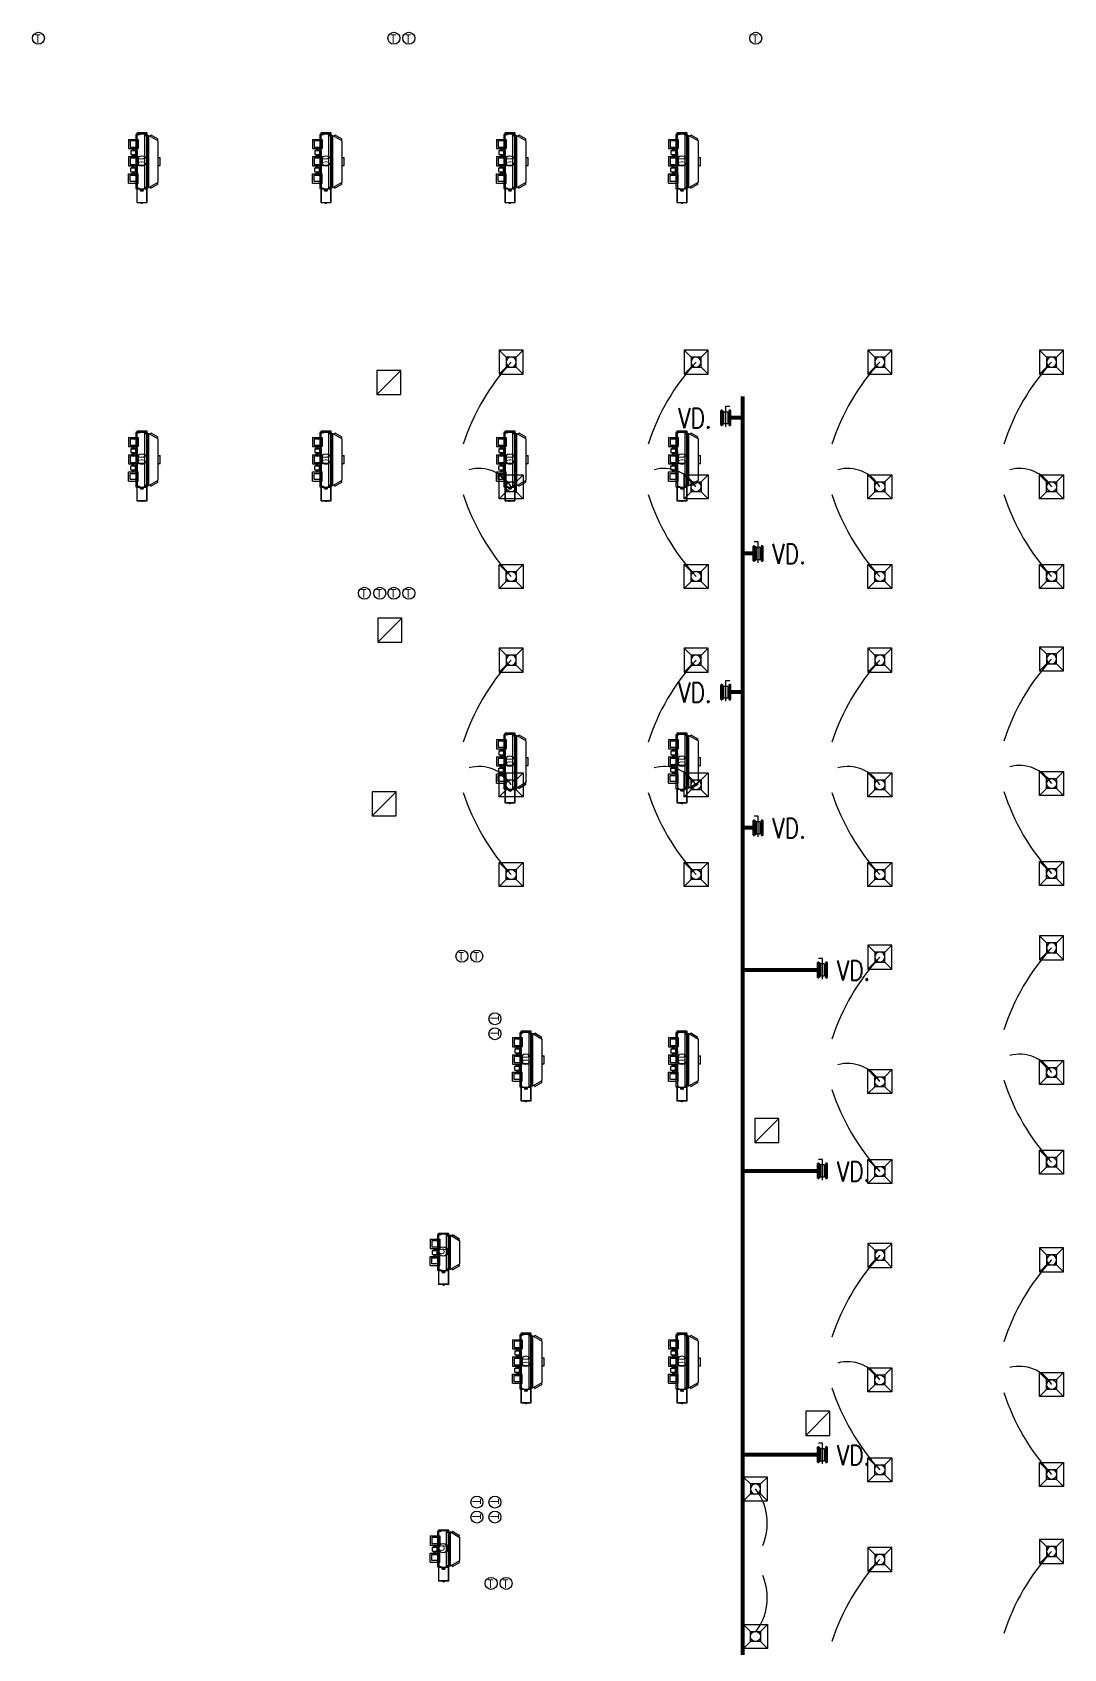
# Model space of a CAD drawing. Extents: x -32000 to 384674, y -29000 to 131250.
# Drawn here: x 358896 to 384674, y 49217 to 89616 of the extents above; entities that cross this region are included whole.
import ezdxf
from ezdxf.enums import TextEntityAlignment as Align

# ---------------------------------------------------------------- set-up
doc = ezdxf.new("R2010")
doc.units = 0
doc.header["$LTSCALE"] = 250
doc.linetypes.add('XFM2D30-200K$0$HIDDEN2', pattern=[4.7625, 3.175, -1.5875])
for name, color, linetype in [('AREA', 1, 'Continuous'), ('XFM2D30-200K$0$M-DUCT-DAPR', 3, 'Continuous'), ('XFM2D30-200K$0$M-DUCT-DIFF', 3, 'Continuous'), ('XFM2D30-200K$0$M-DUCT-FLEX', 3, 'Continuous'), ('XFM2D30-200K$0$M-DUCT-TEXT', 4, 'Continuous'), ('XFM2D30-200K$0$M-MAU-DUCT', 150, 'Continuous'), ('XFM2Q30-200K$0$AP5B-XFM2Q10$0$20190625', 7, 'Continuous'), ('XFM2Q30-200K$0$M-EQPM-FCU', 22, 'Continuous'), ('XFM2Q30-200K$0$M-EQPM-TEXT', 5, 'Continuous'), ('XFM2Q30-200K$0$M-HVAC-3SPEED', 2, 'Continuous'), ('XFM2Q30-200K$0$M-HVAC-EQPM', 22, 'Continuous'), ('XFM2Q30-200K$0$MSE_FAB LB2_1103$0$15P1-XFM2QB2$0$XFCM2Q20$0$M-EQPM-TEXT', 5, 'Continuous')]:
    doc.layers.add(name, color=color, linetype=linetype)
doc.styles.add('XFM2D30-200K$0$aa-txt', font='simplex.shx', dxfattribs={"bigfont": 'china.shx'})
doc.styles.add('XFM2Q30-200K$0$MSE_FAB LB2_1103$0$15P1-XFM2QB2$0$XFCM2Q20$0$AA-TXT', font='simplex.shx', dxfattribs={"width": 0.8, "bigfont": 'china.shx'})
doc.styles.add('XFM2Q30-200K$0$ROMAND', font='ROMAND.SHX')
doc.styles.add('XFM2Q30-200K$0$ROMANS', font='ROMANS')
doc.linetypes.add('XFM2D30-200K$0$BATTING', pattern='A,0.0001,-0.1,[134,ltypeshp.shx,S=0.1,R=0,X=-0.1,Y=0],-0.2,[134,ltypeshp.shx,S=0.1,R=180,X=0.1,Y=0],-0.1', length=0.4001)

# ---------------------------------------------------------------- blocks, each defined once
blk = doc.blocks.new('XFM2D30-200K$0$SD')
at = {"layer": 'XFM2D30-200K$0$M-DUCT-DIFF'}
for p, q in [((-486, 534), (-663, 712)), ((-663, 102), (-663, 712)), ((-663, 712), (-54, 712)), ((-486, 534), (-232, 534)), ((-486, 280), (-486, 534)), ((-54, 712), (-232, 534)), ((-232, 534), (-232, 280)), ((-54, 712), (-54, 102)), ((-486, 280), (-663, 102)), ((-54, 102), (-663, 102)), ((-232, 280), (-486, 280)), ((-54, 102), (-232, 280))]:
    blk.add_line(p, q, dxfattribs=at)
blk.add_circle((-359, 407), 127, dxfattribs=at)
blk = doc.blocks.new('XFM2D30-200K$0$RG')
for p, q in [((1, 61), (-60, 0)), ((1, 61), (-60, 61)), ((-60, 61), (-60, 0)), ((1, 0), (1, 61)), ((-60, 0), (1, 0))]:
    blk.add_line(p, q)
blk = doc.blocks.new('XFM2D30-200K')
at = {"layer": 'XFM2D30-200K$0$M-DUCT-DAPR'}
for p, q in [((376130, 79772, 0), (376130, 80192, 0)), ((376230, 79752, 0), (376230, 80270, 0)), ((376230, 80270, 0), (376330, 80270, 0)), ((376330, 79772, 0), (376330, 80192, 0)), ((377038, 76878, 0), (376938, 76878, 0)), ((376938, 76380, 0), (376938, 76800, 0)), ((377038, 76360, 0), (377038, 76878, 0)), ((377138, 76380, 0), (377138, 76800, 0)), ((376130, 72916, 0), (376130, 73336, 0)), ((376230, 72896, 0), (376230, 73413, 0)), ((376230, 73413, 0), (376330, 73413, 0)), ((376330, 72916, 0), (376330, 73336, 0)), ((377038, 70022, 0), (376938, 70022, 0)), ((376938, 69524, 0), (376938, 69944, 0)), ((377038, 69504, 0), (377038, 70022, 0)), ((377138, 69524, 0), (377138, 69944, 0)), ((378649, 66469, 0), (378548, 66469, 0)), ((378549, 65971, 0), (378549, 66391, 0)), ((378649, 65951, 0), (378649, 66469, 0)), ((378749, 65971, 0), (378749, 66391, 0)), ((378649, 61447, 0), (378548, 61447, 0)), ((378649, 60929, 0), (378649, 61447, 0)), ((378549, 60949, 0), (378549, 61369, 0)), ((378749, 60949, 0), (378749, 61369, 0)), ((378649, 54353, 0), (378548, 54353, 0)), ((378549, 53855, 0), (378549, 54275, 0)), ((378649, 53835, 0), (378649, 54353, 0)), ((378749, 53855, 0), (378749, 54275, 0))]:
    blk.add_line(p, q, dxfattribs=at)
at = {"layer": 'XFM2D30-200K$0$M-DUCT-DAPR', "color": 1}
for points in [[(376155, 80167), (376155, 79797), (376105, 79797), (376105, 80167)], [(376355, 79797), (376355, 80167), (376305, 80167), (376305, 79797)], [(376913, 76405), (376913, 76775), (376963, 76775), (376963, 76405)], [(377113, 76775), (377113, 76405), (377163, 76405), (377163, 76775)], [(376155, 73311), (376155, 72941), (376105, 72941), (376105, 73311)], [(376355, 72941), (376355, 73311), (376305, 73311), (376305, 72941)], [(376913, 69549), (376913, 69919), (376963, 69919), (376963, 69549)], [(377113, 69919), (377113, 69549), (377163, 69549), (377163, 69919)], [(378524, 65996), (378524, 66366), (378574, 66366), (378574, 65996)], [(378724, 66366), (378724, 65996), (378774, 65996), (378774, 66366)], [(378524, 60974), (378524, 61344), (378574, 61344), (378574, 60974)], [(378724, 61344), (378724, 60974), (378774, 60974), (378774, 61344)], [(378524, 53880), (378524, 54250), (378574, 54250), (378574, 53880)], [(378724, 54250), (378724, 53880), (378774, 53880), (378774, 54250)]]:
    blk.add_lwpolyline(points, close=True, dxfattribs=at)
at = {"layer": 'XFM2D30-200K$0$M-DUCT-DAPR', "linetype": 'XFM2D30-200K$0$HIDDEN2'}
for points in [[(376280, 80132), (376280, 79832), (376180, 79832), (376180, 80132)], [(376988, 76740), (376988, 76440), (377088, 76440), (377088, 76740)], [(376280, 73276), (376280, 72976), (376180, 72976), (376180, 73276)], [(376988, 69884), (376988, 69584), (377088, 69584), (377088, 69884)], [(378599, 66331), (378599, 66031), (378699, 66031), (378699, 66331)], [(378599, 61309), (378599, 61009), (378699, 61009), (378699, 61309)], [(378599, 54215), (378599, 53915), (378699, 53915), (378699, 54215)]]:
    blk.add_lwpolyline(points, close=True, dxfattribs=at)
at = {"layer": 'XFM2D30-200K$0$M-DUCT-FLEX', "linetype": 'XFM2D30-200K$0$BATTING', "ltscale": 1.5}
for centre, radius, start, end in [((374932, 77628), 5531, 137.3587, 162.1338), ((379553, 77628), 5531, 137.3587, 162.1338), ((384147, 77628), 5531, 137.3587, 162.1338), ((388442, 77628), 5531, 137.3587, 162.1338), ((370060, 77778), 937, 30.8949, 105.0902), ((374680, 77778), 937, 30.8949, 105.0902), ((379274, 77778), 937, 30.8949, 105.0902), ((383570, 77778), 937, 30.8949, 105.0902), ((374932, 79762), 5531, 197.8662, 222.6413), ((379553, 79762), 5531, 197.8662, 222.6413), ((384147, 79762), 5531, 197.8662, 222.6413), ((388442, 79762), 5531, 197.8662, 222.6413), ((388442, 70206), 5531, 137.3587, 162.1338), ((374932, 70179), 5531, 137.3587, 162.1338), ((379553, 70179), 5531, 137.3587, 162.1338), ((384147, 70179), 5531, 137.3587, 162.1338), ((370060, 70329), 937, 30.8949, 105.0902), ((374680, 70329), 937, 30.8949, 105.0902), ((379274, 70329), 937, 30.8949, 105.0902), ((383570, 70356), 937, 30.8949, 105.0902), ((374932, 72313), 5531, 197.8662, 222.6413), ((379553, 72313), 5531, 197.8662, 222.6413), ((384147, 72313), 5531, 197.8662, 222.6413), ((388442, 72340), 5531, 197.8662, 222.6413), ((388442, 62987), 5531, 137.3587, 162.1338), ((384147, 62757), 5531, 137.3587, 162.1338), ((379274, 62908), 937, 30.8949, 105.0902), ((383570, 63137), 937, 30.8949, 105.0902), ((384147, 64892), 5531, 197.8662, 222.6413), ((388442, 65121), 5531, 197.8662, 222.6413), ((384147, 55302), 5531, 137.3587, 162.1338), ((388442, 55186), 5531, 137.3587, 162.1338), ((379274, 55452), 937, 30.8949, 105.0902), ((383570, 55336), 937, 30.8949, 105.0902), ((384147, 57436), 5531, 197.8662, 222.6413), ((388442, 57320), 5531, 197.8662, 222.6413), ((375870, 52348), 1397, 336.8075, 38.0214), ((384147, 47701), 5531, 137.3587, 162.1338), ((388442, 47901), 5531, 137.3587, 162.1338), ((375870, 50494), 1397, 321.9786, 23.1925)]:
    blk.add_arc(centre, radius, start, end, dxfattribs=at)
at = {"layer": 'XFM2D30-200K$0$M-MAU-DUCT', "const_width": 100}
for points in [[(367993, 23464), (376648, 23464), (376648, 80519)], [(376648, 79982), (376355, 79982)], [(376648, 76590), (376913, 76590)], [(376648, 73126), (376355, 73126)], [(376648, 69734), (376913, 69734)], [(376648, 66181), (378524, 66181)], [(376648, 61159), (378524, 61159)], [(376648, 54065), (378524, 54065)]]:
    blk.add_lwpolyline(points, dxfattribs=at)
at = {"layer": 'XFM2D30-200K$0$M-DUCT-DIFF', "yscale": 0.9842519685480511, "zscale": 0.9842519685480511}
for p, xscale, rotation in [((371264, 81021), -0.9842519685480511, 90), ((375885, 81021), -0.9842519685480511, 90), ((380479, 81021), -0.9842519685480511, 90), ((384774, 81021), -0.9842519685480511, 90), ((371264, 78612), 0.9842519685480511, 89.99999999999999), ((375885, 78612), 0.9842519685480511, 89.99999999999999), ((380479, 78612), 0.9842519685480511, 89.99999999999999), ((384774, 78612), 0.9842519685480511, 89.99999999999999), ((371264, 76369), 0.9842519685480511, 89.99999999999999), ((375885, 76369), 0.9842519685480511, 89.99999999999999), ((380479, 76369), 0.9842519685480511, 89.99999999999999), ((384774, 76369), 0.9842519685480511, 89.99999999999999), ((371264, 73572), -0.9842519685480511, 90), ((375885, 73572), -0.9842519685480511, 90), ((380479, 73572), -0.9842519685480511, 90), ((384774, 73600), -0.9842519685480511, 90), ((371264, 71163), 0.9842519685480511, 89.99999999999999), ((375885, 71163), 0.9842519685480511, 89.99999999999999), ((380479, 71163), 0.9842519685480511, 89.99999999999999), ((384774, 71191), 0.9842519685480511, 89.99999999999999), ((371264, 68919), 0.9842519685480511, 89.99999999999999), ((375885, 68919), 0.9842519685480511, 89.99999999999999), ((380479, 68919), 0.9842519685480511, 89.99999999999999), ((384774, 68947), 0.9842519685480511, 89.99999999999999), ((380479, 66151), -0.9842519685480511, 90), ((384774, 66381), -0.9842519685480511, 90), ((384774, 63972), 0.9842519685480511, 89.99999999999999), ((380479, 63742), 0.9842519685480511, 89.99999999999999), ((380479, 61498), 0.9842519685480511, 89.99999999999999), ((384774, 61728), 0.9842519685480511, 89.99999999999999), ((380479, 58695), -0.9842519685480511, 90), ((384774, 58579), -0.9842519685480511, 90), ((380479, 56286), 0.9842519685480511, 89.99999999999999), ((384774, 56170), 0.9842519685480511, 89.99999999999999), ((380479, 54042), 0.9842519685480511, 89.99999999999999), ((384774, 53927), 0.9842519685480511, 89.99999999999999), ((377371, 52855), -0.9842519685480511, 90), ((380479, 51094), -0.9842519685480511, 90), ((384774, 51295), -0.9842519685480511, 90), ((377371, 49876), 0.9842519685480511, 90.00000000000001)]:
    blk.add_blockref('XFM2D30-200K$0$SD', p, dxfattribs=dict(at, xscale=xscale, rotation=rotation))
at = {"layer": 'XFM2D30-200K$0$M-DUCT-DIFF', "xscale": 9.842519685043953, "yscale": 9.842519685043953, "zscale": 9.842519685043953}
for p in [(368099, 80567, 0), (368118, 74377, 0), (367981, 70033, 0), (377547, 61867, 0), (378819, 54549, 0)]:
    blk.add_blockref('XFM2D30-200K$0$RG', p, dxfattribs=at)
at = {"layer": 'XFM2D30-200K$0$M-DUCT-TEXT', "style": 'XFM2D30-200K$0$aa-txt', "width": 0.8}
for p in [(375458, 79970, 0), (377810, 76578, 0), (375458, 73113, 0), (377810, 69722, 0), (379421, 66169, 0), (379421, 61147, 0), (379421, 54053, 0)]:
    blk.add_text('VD.', height=500, dxfattribs=at).set_placement(p, align=Align.MIDDLE)
blk = doc.blocks.new('XFM2Q30-200K$0$FCU-D1000')
at = {"layer": 'XFM2Q30-200K$0$M-EQPM-FCU'}
for p, q in [((-51.9, 5.1), (-41.7, 22.7)), ((-48.6, 3.1), (-51.9, 5.1)), ((-50.3, 0.2), (-36.7, 23.6)), ((-50.3, -2.8), (-50.3, 0.2)), ((80.1, 0.2), (-50.3, 0.2)), ((-38.3, 20.7), (-41.7, 22.7)), ((66.5, 23.6), (-36.7, 23.6)), ((24.9, 28.6), (4.9, 28.6)), ((4.9, 23.6), (4.9, 28.6)), ((24.9, 23.6), (24.9, 28.6)), ((80.1, 0.2), (66.5, 23.6)), ((68.2, 20.7), (71.6, 22.7)), ((81.8, 5.1), (71.6, 22.7)), ((78.4, 3.1), (81.8, 5.1)), ((80.1, -2.8), (80.1, 0.2)), ((-56.3, -5), (-56.3, -29.4)), ((-56.3, -5), (-56.3, -29.4)), ((-55.7, -5.1), (-55.7, -29.3)), ((-55.7, -5.1), (-55.7, -29.3)), ((-50.3, -4.2), (-54, -4.2)), ((-50.3, -4.2), (-54, -4.2)), ((-50.3, -4.9), (-54, -4.9)), ((-50.3, -4.9), (-54, -4.9)), ((-54, -29.5), (-52.3, -29.5)), ((-54, -29.5), (-52.3, -29.5)), ((-54, -30.2), (-52.3, -30.2)), ((-54, -30.2), (-52.3, -30.2)), ((-53.8, -5.4), (-50.1, -5.4)), ((-53.8, -28.9), (-53.8, -5.4)), ((-53.8, -5.4), (-50.1, -5.4)), ((-53.8, -28.9), (-53.8, -5.4)), ((-50.1, -9.7), (-53.8, -9.7)), ((-50.1, -9.7), (-53.8, -9.7)), ((-3.5, -28.9), (-53.8, -28.9)), ((-3.5, -28.9), (-53.8, -28.9)), ((-52.6, -5.4), (-52.6, -5.2)), ((-52.6, -5.2), (-50.3, -5.2)), ((-52.6, -5.4), (-52.6, -5.2)), ((-52.6, -5.2), (-50.3, -5.2)), ((-52.6, -8), (-52.6, -7.4)), ((-52.6, -8), (-52.6, -7.4)), ((-52.6, -26.4), (-52.6, -27)), ((-52.6, -26.4), (-52.6, -27)), ((-52.3, -28.9), (-52.3, -32.3)), ((-52.3, -28.9), (-52.3, -32.3)), ((-52.3, -32.3), (82.7, -32.3)), ((-52.3, -32.3), (82.7, -32.3)), ((-51.6, -8), (-51.6, -7.4)), ((-51.6, -8), (-51.6, -7.4)), ((-51.6, -26.4), (-51.6, -27)), ((-51.6, -26.4), (-51.6, -27)), ((80.1, -2.8), (-50.3, -2.8)), ((-50.3, -5.2), (-50.3, -2.8)), ((80.1, -2.8), (-50.3, -2.8)), ((-50.3, -5.2), (-50.3, -2.8)), ((-50.1, -5.2), (-50.1, -2.8)), ((-50.1, -2.8), (-50.1, -9.7)), ((-50.1, -5.2), (-50.1, -2.8)), ((-50.1, -2.8), (-50.1, -9.7)), ((-50.1, -9.7), (-50.1, -3.4)), ((-50.1, -9.7), (-50.1, -3.4)), ((79.9, -5.3), (-50.1, -5.3)), ((79.9, -5.3), (-50.1, -5.3)), ((79.9, -9.7), (-50.1, -9.7)), ((79.9, -9.7), (-50.1, -9.7)), ((-45.1, -3.6), (-45.9, -3.6)), ((-45.1, -3.6), (-45.9, -3.6)), ((-45.1, -30.2), (-45.9, -30.2)), ((-45.1, -30.2), (-45.9, -30.2)), ((-45.5, -4), (-45.5, -3.2)), ((-45.5, -4), (-45.5, -3.2)), ((-45.5, -4), (-45.5, -3.2)), ((-45.5, -4), (-45.5, -3.2)), ((-45.5, -30.6), (-45.5, -29.8)), ((-45.5, -30.6), (-45.5, -29.8)), ((-40.3, -32.3), (-40.3, -26.7)), ((-40.3, -26.7), (-17.3, -26.7)), ((-40.3, -32.3), (-40.3, -26.7)), ((-40.3, -26.7), (-17.3, -26.7)), ((-40.3, -51), (-40.3, -32.3)), ((-40.3, -51), (-40.3, -32.3)), ((-36.3, -30.9), (-36.3, -32.3)), ((-21.1, -30.9), (-36.3, -30.9)), ((-36.3, -30.9), (-36.3, -32.3)), ((-21.1, -30.9), (-36.3, -30.9)), ((-36.3, -32.3), (-36.3, -46.5)), ((-36.3, -32.3), (-36.3, -46.5)), ((-25.1, -3.6), (-25.9, -3.6)), ((-25.1, -3.6), (-25.9, -3.6)), ((-25.1, -30.2), (-25.9, -30.2)), ((-25.1, -30.2), (-25.9, -30.2)), ((-25.5, -4), (-25.5, -3.2)), ((-25.5, -4), (-25.5, -3.2)), ((-25.5, -4), (-25.5, -3.2)), ((-25.5, -4), (-25.5, -3.2)), ((-25.5, -30.6), (-25.5, -29.8)), ((-25.5, -30.6), (-25.5, -29.8)), ((-20.9, -30.9), (-20.9, -32.3)), ((-20.9, -30.9), (-20.9, -32.3)), ((-20.9, -46.5), (-20.9, -32.3)), ((-20.9, -46.5), (-20.9, -32.3)), ((-17.3, -32.3), (-17.3, -26.7)), ((-17.3, -32.3), (-17.3, -26.7)), ((-17.3, -51), (-17.3, -32.3)), ((-17.3, -51), (-17.3, -32.3)), ((-17.3, -38.6), (-14.5, -38.6)), ((-17.3, -38.6), (-14.5, -38.6)), ((-17.3, -39.8), (-14.5, -39.8)), ((-17.3, -39.8), (-14.5, -39.8)), ((-14.5, -41.1), (-14.5, -37.3)), ((-14, -37.3), (-14.5, -37.3)), ((-14.5, -41.1), (-14.5, -37.3)), ((-14, -37.3), (-14.5, -37.3)), ((-13.4, -36.3), (-14, -36.3)), ((-14, -42.1), (-14, -36.3)), ((-13.4, -36.3), (-14, -36.3)), ((-14, -42.1), (-14, -36.3)), ((-13.4, -39.2), (-13.4, -28.9)), ((-13.4, -39.2), (-13.4, -28.9)), ((-13.1, -39.2), (-13.1, -29.6)), ((-13.1, -39.2), (-13.1, -29.6)), ((-12.2, -36.3), (-13.1, -36.3)), ((-12.2, -36.3), (-13.1, -36.3)), ((-12.9, -29.4), (-1.7, -29.4)), ((-12.9, -29.4), (-1.7, -29.4)), ((-12.2, -44.9), (-12.2, -33.4)), ((-12.2, -33.4), (-2.4, -33.4)), ((-12.2, -44.9), (-12.2, -33.4)), ((-12.2, -33.4), (-2.4, -33.4)), ((-7.2, -28.9), (82.4, -28.9)), ((-7.2, -28.9), (82.4, -28.9)), ((-5.1, -3.6), (-5.9, -3.6)), ((-5.1, -3.6), (-5.9, -3.6)), ((-5.1, -30.2), (-5.9, -30.2)), ((-5.1, -30.2), (-5.9, -30.2)), ((-5.5, -4), (-5.5, -3.2)), ((-5.5, -4), (-5.5, -3.2)), ((-5.5, -4), (-5.5, -3.2)), ((-5.5, -4), (-5.5, -3.2)), ((-5.5, -30.6), (-5.5, -29.8)), ((-5.5, -30.6), (-5.5, -29.8)), ((-2.4, -44.9), (-2.4, -33.4)), ((-2.4, -44.9), (-2.4, -33.4)), ((-2.4, -36.3), (-1.5, -36.3)), ((-2.4, -36.3), (-1.5, -36.3)), ((-1.5, -39.2), (-1.5, -29.6)), ((-1.5, -39.2), (-1.5, -29.6)), ((-1.2, -39.2), (-1.2, -28.9)), ((-1.2, -39.2), (-1.2, -28.9)), ((-1.2, -36.3), (-0.6, -36.3)), ((-1.2, -36.3), (-0.6, -36.3)), ((-0.6, -42.1), (-0.6, -36.3)), ((-0.6, -42.1), (-0.6, -36.3)), ((-0.6, -37.3), (-0.1, -37.3)), ((-0.6, -37.3), (-0.1, -37.3)), ((-0.1, -41.1), (-0.1, -37.3)), ((-0.1, -41.1), (-0.1, -37.3)), ((2.7, -38.6), (-0.1, -38.6)), ((2.7, -38.6), (-0.1, -38.6)), ((2.7, -39.8), (-0.1, -39.8)), ((2.7, -39.8), (-0.1, -39.8)), ((2.7, -32.3), (2.7, -26.7)), ((2.7, -26.7), (25.7, -26.7)), ((2.7, -32.3), (2.7, -26.7)), ((2.7, -26.7), (25.7, -26.7)), ((2.7, -51), (2.7, -32.3)), ((2.7, -51), (2.7, -32.3)), ((21.9, -30.9), (6.8, -30.9)), ((6.8, -30.9), (6.8, -32.3)), ((21.9, -30.9), (6.8, -30.9)), ((6.8, -30.9), (6.8, -32.3)), ((6.8, -32.3), (6.8, -46.5)), ((6.8, -32.3), (6.8, -46.5)), ((14.9, -3.6), (14.1, -3.6)), ((14.9, -3.6), (14.1, -3.6)), ((14.9, -30.2), (14.1, -30.2)), ((14.9, -30.2), (14.1, -30.2)), ((14.5, -4), (14.5, -3.2)), ((14.5, -4), (14.5, -3.2)), ((14.5, -4), (14.5, -3.2)), ((14.5, -4), (14.5, -3.2)), ((14.5, -30.6), (14.5, -29.8)), ((14.5, -30.6), (14.5, -29.8)), ((22.2, -30.9), (22.2, -32.3)), ((22.2, -30.9), (22.2, -32.3)), ((22.2, -46.5), (22.2, -32.3)), ((22.2, -46.5), (22.2, -32.3)), ((25.7, -32.3), (25.7, -26.7)), ((25.7, -32.3), (25.7, -26.7)), ((25.7, -51), (25.7, -32.3)), ((25.7, -51), (25.7, -32.3)), ((25.7, -38.6), (28.6, -38.6)), ((25.7, -38.6), (28.6, -38.6)), ((25.7, -38.6), (28.6, -38.6)), ((25.7, -38.6), (28.6, -38.6)), ((25.7, -39.8), (28.6, -39.8)), ((25.7, -39.8), (28.6, -39.8)), ((25.7, -39.8), (28.6, -39.8)), ((25.7, -39.8), (28.6, -39.8)), ((29.1, -37.3), (28.6, -37.3)), ((28.6, -41.1), (28.6, -37.3)), ((29.1, -37.3), (28.6, -37.3)), ((28.6, -41.1), (28.6, -37.3)), ((29.6, -36.3), (29.1, -36.3)), ((29.1, -42.1), (29.1, -36.3)), ((29.6, -36.3), (29.1, -36.3)), ((29.1, -42.1), (29.1, -36.3)), ((29.6, -39.2), (29.6, -28.9)), ((29.6, -39.2), (29.6, -28.9)), ((29.9, -39.2), (29.9, -29.6)), ((29.9, -39.2), (29.9, -29.6)), ((30.9, -36.3), (29.9, -36.3)), ((30.9, -36.3), (29.9, -36.3)), ((41.3, -29.4), (30.1, -29.4)), ((41.3, -29.4), (30.1, -29.4)), ((40.7, -33.4), (30.9, -33.4)), ((30.9, -44.9), (30.9, -33.4)), ((40.7, -33.4), (30.9, -33.4)), ((30.9, -44.9), (30.9, -33.4)), ((34.9, -3.6), (34.1, -3.6)), ((34.9, -3.6), (34.1, -3.6)), ((34.9, -30.2), (34.1, -30.2)), ((34.9, -30.2), (34.1, -30.2)), ((34.5, -4), (34.5, -3.2)), ((34.5, -4), (34.5, -3.2)), ((34.5, -4), (34.5, -3.2)), ((34.5, -4), (34.5, -3.2)), ((34.5, -30.6), (34.5, -29.8)), ((34.5, -30.6), (34.5, -29.8)), ((40.7, -44.9), (40.7, -33.4)), ((40.7, -44.9), (40.7, -33.4)), ((40.7, -36.3), (41.5, -36.3)), ((40.7, -36.3), (41.5, -36.3)), ((41.5, -39.2), (41.5, -29.6)), ((41.5, -39.2), (41.5, -29.6)), ((41.8, -39.2), (41.8, -28.9)), ((41.8, -39.2), (41.8, -28.9)), ((41.8, -36.3), (42.5, -36.3)), ((41.8, -36.3), (42.5, -36.3)), ((42.5, -42.1), (42.5, -36.3)), ((42.5, -42.1), (42.5, -36.3)), ((42.5, -37.3), (43, -37.3)), ((42.5, -37.3), (43, -37.3)), ((43, -41.1), (43, -37.3)), ((43, -41.1), (43, -37.3)), ((45.8, -38.6), (43, -38.6)), ((45.8, -38.6), (43, -38.6)), ((45.8, -39.8), (43, -39.8)), ((45.8, -39.8), (43, -39.8)), ((68.8, -26.7), (45.8, -26.7)), ((45.8, -32.3), (45.8, -26.7)), ((68.8, -26.7), (45.8, -26.7)), ((45.8, -32.3), (45.8, -26.7)), ((45.8, -51), (45.8, -32.3)), ((45.8, -51), (45.8, -32.3)), ((49.4, -30.9), (49.4, -32.3)), ((49.4, -30.9), (49.4, -32.3)), ((49.4, -46.5), (49.4, -32.3)), ((49.4, -46.5), (49.4, -32.3)), ((49.6, -30.9), (64.7, -30.9)), ((49.6, -30.9), (64.7, -30.9)), ((54.9, -3.6), (54.1, -3.6)), ((54.9, -3.6), (54.1, -3.6)), ((54.9, -30.2), (54.1, -30.2)), ((54.9, -30.2), (54.1, -30.2)), ((54.5, -4), (54.5, -3.2)), ((54.5, -4), (54.5, -3.2)), ((54.5, -4), (54.5, -3.2)), ((54.5, -4), (54.5, -3.2)), ((54.5, -30.6), (54.5, -29.8)), ((54.5, -30.6), (54.5, -29.8)), ((64.7, -30.9), (64.7, -32.3)), ((64.7, -30.9), (64.7, -32.3)), ((64.7, -32.3), (64.7, -46.5)), ((64.7, -32.3), (64.7, -46.5)), ((68.8, -32.3), (68.8, -26.7)), ((68.8, -32.3), (68.8, -26.7)), ((68.8, -51), (68.8, -32.3)), ((68.8, -51), (68.8, -32.3)), ((74.9, -3.6), (74.1, -3.6)), ((74.9, -3.6), (74.1, -3.6)), ((74.9, -30.2), (74.1, -30.2)), ((74.9, -30.2), (74.1, -30.2)), ((74.5, -4), (74.5, -3.2)), ((74.5, -4), (74.5, -3.2)), ((74.5, -4), (74.5, -3.2)), ((74.5, -4), (74.5, -3.2)), ((74.5, -30.6), (74.5, -29.8)), ((74.5, -30.6), (74.5, -29.8)), ((79.9, -9.7), (79.9, -2.8)), ((79.9, -9.7), (79.9, -2.8)), ((79.9, -4.4), (79.9, -9.7)), ((79.9, -4.4), (79.9, -9.7)), ((83.6, -5.4), (79.9, -5.4)), ((83.6, -5.4), (79.9, -5.4)), ((83.6, -9.7), (79.9, -9.7)), ((83.6, -9.7), (79.9, -9.7)), ((79.9, -28.9), (83.6, -28.9)), ((79.9, -28.9), (83.6, -28.9)), ((80.1, -5.2), (80.1, -2.8)), ((80.1, -5.2), (80.1, -2.8)), ((117.1, -4.2), (80.1, -4.2)), ((117.1, -4.2), (80.1, -4.2)), ((117.1, -4.9), (80.1, -4.9)), ((117.1, -4.9), (80.1, -4.9)), ((82.6, -5.2), (80.1, -5.2)), ((82.6, -5.2), (80.1, -5.2)), ((81.4, -8), (81.4, -7.4)), ((81.4, -8), (81.4, -7.4)), ((81.4, -26.4), (81.4, -27)), ((81.4, -26.4), (81.4, -27)), ((82.4, -8), (82.4, -7.4)), ((82.4, -8), (82.4, -7.4)), ((82.4, -26.4), (82.4, -27)), ((82.4, -26.4), (82.4, -27)), ((82.6, -5.4), (82.6, -5.2)), ((82.6, -5.4), (82.6, -5.2)), ((82.7, -32.3), (82.7, -28.9)), ((82.7, -32.3), (82.7, -28.9)), ((82.7, -29.5), (117.1, -29.5)), ((82.7, -29.5), (117.1, -29.5)), ((82.7, -30.2), (117.1, -30.2)), ((82.7, -30.2), (117.1, -30.2)), ((83.6, -28.9), (83.6, -5.4)), ((83.6, -28.9), (83.6, -5.4)), ((88.3, -13.9), (83.6, -13.9)), ((88.3, -13.9), (83.6, -13.9)), ((85, -14.9), (83.6, -14.9)), ((85, -14.9), (83.6, -14.9)), ((84.7, -15.8), (83.6, -15.8)), ((84.7, -15.8), (83.6, -15.8)), ((84.5, -16.7), (83.6, -16.7)), ((84.5, -16.7), (83.6, -16.7)), ((84.5, -17.6), (83.6, -17.6)), ((84.5, -17.6), (83.6, -17.6)), ((84.7, -18.6), (83.6, -18.6)), ((84.7, -18.6), (83.6, -18.6)), ((85, -19.5), (83.6, -19.5)), ((85, -19.5), (83.6, -19.5)), ((88.3, -20.5), (83.6, -20.5)), ((88.3, -20.5), (83.6, -20.5)), ((84.5, -16.5), (84.8, -16.5)), ((84.5, -17.8), (84.5, -16.5)), ((84.5, -16.5), (84.8, -16.5)), ((84.5, -17.8), (84.5, -16.5)), ((84.5, -17.8), (84.8, -17.8)), ((84.5, -17.8), (84.8, -17.8)), ((84.8, -16.5), (85.9, -15.4)), ((84.8, -16.5), (85.9, -15.4)), ((84.8, -15.8), (85.1, -16.1)), ((84.8, -15.8), (85.1, -16.1)), ((84.8, -17.8), (85.9, -19)), ((84.8, -17.8), (85.9, -19)), ((84.8, -18.5), (85.1, -18.2)), ((84.8, -18.5), (85.1, -18.2)), ((85.3, -15), (85.8, -15.5)), ((85.3, -15), (85.8, -15.5)), ((85.3, -19.4), (85.8, -18.9)), ((85.3, -19.4), (85.8, -18.9)), ((85.9, -19), (88.8, -19)), ((85.9, -19), (88.8, -19)), ((86.1, -15.3), (88.8, -15.3)), ((86.1, -15.3), (88.8, -15.3)), ((86.2, -14.1), (86.3, -14)), ((86.2, -14.1), (86.3, -14)), ((86.2, -14.4), (86.2, -14.1)), ((86.2, -14.1), (87.7, -14.1)), ((86.2, -14.4), (86.2, -14.1)), ((86.2, -14.1), (87.7, -14.1)), ((86.2, -14.4), (86.3, -14.5)), ((86.2, -14.4), (87.7, -14.4)), ((86.2, -14.4), (86.3, -14.5)), ((86.2, -14.4), (87.7, -14.4)), ((87.6, -14), (86.3, -14)), ((87.6, -14), (86.3, -14)), ((87.6, -14.5), (86.3, -14.5)), ((87.6, -14.5), (86.3, -14.5)), ((86.3, -15.2), (86.3, -15.3)), ((87.5, -15.2), (86.3, -15.2)), ((86.3, -15.2), (86.3, -15.3)), ((87.5, -15.2), (86.3, -15.2)), ((86.5, -14.4), (86.5, -14.1)), ((86.5, -14.4), (86.5, -14.1)), ((86.6, -15.2), (86.6, -14.5)), ((86.6, -15.2), (86.6, -14.5)), ((86.8, -14.4), (86.8, -14.1)), ((86.8, -14.4), (86.8, -14.1)), ((87.1, -14.4), (87.1, -14.1)), ((87.1, -14.4), (87.1, -14.1)), ((87.2, -15.2), (87.2, -14.5)), ((87.2, -15.2), (87.2, -14.5)), ((87.4, -14.4), (87.4, -14.1)), ((87.4, -14.4), (87.4, -14.1)), ((87.5, -15.2), (87.5, -15.3)), ((87.5, -15.2), (87.5, -15.3)), ((87.7, -14.1), (87.6, -14)), ((87.7, -14.1), (87.6, -14)), ((87.6, -14.5), (87.7, -14.4)), ((87.6, -14.5), (87.7, -14.4)), ((87.7, -14.4), (87.7, -14.1)), ((87.7, -14.4), (87.7, -14.1)), ((88.3, -15.3), (88.3, -13.9)), ((88.3, -15.3), (88.3, -13.9)), ((88.3, -20.5), (88.3, -19)), ((88.3, -20.5), (88.3, -19)), ((88.8, -15.3), (88.8, -19)), ((88.8, -15.3), (88.8, -19)), ((117.1, -29.2), (117.1, -5)), ((117.1, -29.2), (117.1, -5)), ((117.7, -29.3), (117.7, -4.9)), ((117.7, -29.3), (117.7, -4.9)), ((120.1, -15.8), (117.7, -15.8)), ((120.1, -15.8), (117.7, -15.8)), ((120.1, -18.5), (117.7, -18.5)), ((120.1, -18.5), (117.7, -18.5)), ((118.4, -15.8), (118.4, -18.5)), ((118.4, -15.8), (118.4, -18.5)), ((118.9, -15.8), (118.9, -18.5)), ((118.9, -15.8), (118.9, -18.5)), ((119.5, -15.8), (119.5, -18.5)), ((119.5, -15.8), (119.5, -18.5)), ((120.1, -15.8), (120.1, -18.5)), ((120.1, -15.8), (120.1, -18.5)), ((-40.3, -51), (-17.3, -51)), ((-40.3, -51), (-17.3, -51)), ((-36.3, -46.5), (-20.9, -46.5)), ((-36.3, -46.5), (-20.9, -46.5)), ((-14, -41.1), (-14.5, -41.1)), ((-14, -41.1), (-14.5, -41.1)), ((-12.2, -42.1), (-14, -42.1)), ((-12.2, -42.1), (-14, -42.1)), ((-12.2, -44.9), (-2.4, -44.9)), ((-12.2, -44.9), (-2.4, -44.9)), ((-2.4, -42.1), (-0.6, -42.1)), ((-2.4, -42.1), (-0.6, -42.1)), ((-0.6, -41.1), (-0.1, -41.1)), ((-0.6, -41.1), (-0.1, -41.1)), ((2.7, -51), (25.7, -51)), ((2.7, -51), (25.7, -51)), ((6.8, -46.5), (22.2, -46.5)), ((6.8, -46.5), (22.2, -46.5)), ((29.1, -41.1), (28.6, -41.1)), ((29.1, -41.1), (28.6, -41.1)), ((30.9, -42.1), (29.1, -42.1)), ((30.9, -42.1), (29.1, -42.1)), ((40.7, -44.9), (30.9, -44.9)), ((40.7, -44.9), (30.9, -44.9)), ((40.7, -42.1), (42.5, -42.1)), ((40.7, -42.1), (42.5, -42.1)), ((42.5, -41.1), (43, -41.1)), ((42.5, -41.1), (43, -41.1)), ((68.8, -51), (45.8, -51)), ((68.8, -51), (45.8, -51)), ((64.7, -46.5), (49.4, -46.5)), ((64.7, -46.5), (49.4, -46.5))]:
    blk.add_line(p, q, dxfattribs=at)
for centre, radius in [((-52.1, -10.6), 0.16), ((-52.1, -10.6), 0.16), ((-52.1, -23.7), 0.16), ((-52.1, -23.7), 0.16), ((-45.5, -3.6), 0.27), ((-45.5, -3.6), 0.27), ((-45.5, -3.6), 0.27), ((-45.5, -3.6), 0.27), ((-45.5, -30.2), 0.27), ((-45.5, -30.2), 0.27), ((-25.5, -3.6), 0.27), ((-25.5, -3.6), 0.27), ((-25.5, -3.6), 0.27), ((-25.5, -3.6), 0.27), ((-25.5, -30.2), 0.27), ((-25.5, -30.2), 0.27), ((-5.5, -3.6), 0.27), ((-5.5, -3.6), 0.27), ((-5.5, -3.6), 0.27), ((-5.5, -3.6), 0.27), ((-5.5, -30.2), 0.27), ((-5.5, -30.2), 0.27), ((14.5, -3.6), 0.27), ((14.5, -3.6), 0.27), ((14.5, -3.6), 0.27), ((14.5, -3.6), 0.27), ((14.5, -30.2), 0.27), ((14.5, -30.2), 0.27), ((34.5, -3.6), 0.27), ((34.5, -3.6), 0.27), ((34.5, -3.6), 0.27), ((34.5, -3.6), 0.27), ((34.5, -30.2), 0.27), ((34.5, -30.2), 0.27), ((54.5, -3.6), 0.27), ((54.5, -3.6), 0.27), ((54.5, -3.6), 0.27), ((54.5, -3.6), 0.27), ((54.5, -30.2), 0.27), ((54.5, -30.2), 0.27), ((74.5, -3.6), 0.27), ((74.5, -3.6), 0.27), ((74.5, -3.6), 0.27), ((74.5, -3.6), 0.27), ((74.5, -30.2), 0.27), ((74.5, -30.2), 0.27), ((81.9, -10.6), 0.16), ((81.9, -10.6), 0.16), ((81.9, -23.7), 0.16), ((81.9, -23.7), 0.16)]:
    blk.add_circle(centre, radius, dxfattribs=at)
for centre, radius, start, end in [((-54.2, -7.4), 3.28, 87.393, 130.965), ((-54.2, -7.4), 3.28, 87.393, 130.965), ((-54.2, -26.9), 3.28, 229.035, 272.607), ((-54.2, -26.9), 3.28, 229.035, 272.607), ((-54.1, -11.2), 6.28, 88.8789, 104.5407), ((-54.1, -11.2), 6.28, 88.8789, 104.5407), ((-54.1, -23.2), 6.28, 255.4593, 271.1211), ((-54.1, -23.2), 6.28, 255.4593, 271.1211), ((-52.1, -7.4), 0.5, 0, 180), ((-52.1, -7.4), 0.5, 0, 180), ((-52.1, -8), 0.5, 180, 0), ((-52.1, -8), 0.5, 180, 0), ((-52.1, -26.4), 0.5, 0, 180), ((-52.1, -26.4), 0.5, 0, 180), ((-52.1, -27), 0.5, 180, 0), ((-52.1, -27), 0.5, 180, 0), ((-12.9, -29.6), 0.2, 90, 180), ((-12.9, -29.6), 0.2, 90, 180), ((-1.7, -29.6), 0.2, 0, 90), ((-1.7, -29.6), 0.2, 0, 90), ((30.1, -29.6), 0.2, 90, 180), ((30.1, -29.6), 0.2, 90, 180), ((41.3, -29.6), 0.2, 0, 90), ((41.3, -29.6), 0.2, 0, 90), ((81.9, -7.4), 0.5, 0, 180), ((81.9, -7.4), 0.5, 0, 180), ((81.9, -8), 0.5, 180, 0), ((81.9, -8), 0.5, 180, 0), ((81.9, -26.4), 0.5, 0, 180), ((81.9, -26.4), 0.5, 0, 180), ((81.9, -27), 0.5, 180, 0), ((81.9, -27), 0.5, 180, 0), ((84.7, -16), 0.2, 45, 90), ((84.7, -16), 0.2, 45, 90), ((84.7, -18.4), 0.2, 270, 315), ((84.7, -18.4), 0.2, 270, 315), ((85, -15.3), 0.4, 45, 90), ((85, -15.3), 0.4, 45, 90), ((85, -19.1), 0.4, 270, 315), ((85, -19.1), 0.4, 270, 315), ((86.1, -15.6), 0.3, 90, 135), ((86.1, -15.6), 0.3, 90, 135), ((116.9, -4.9), 0.8, 0, 90), ((116.9, -4.9), 0.8, 0, 90), ((116.9, -5), 0.2, 0, 90), ((116.9, -5), 0.2, 0, 90), ((116.9, -29.2), 0.2, 270, 0), ((116.9, -29.2), 0.2, 270, 0), ((116.9, -29.3), 0.8, 270, 0), ((116.9, -29.3), 0.8, 270, 0)]:
    blk.add_arc(centre, radius, start, end, dxfattribs=at)
at = {"layer": 'XFM2Q30-200K$0$MSE_FAB LB2_1103$0$15P1-XFM2QB2$0$XFCM2Q20$0$M-EQPM-TEXT', "linetype": 'ByBlock', "lineweight": -2}
blk.add_circle((13.7, -17.4), 13.3, dxfattribs=at)
at = {"layer": 'XFM2Q30-200K$0$MSE_FAB LB2_1103$0$15P1-XFM2QB2$0$XFCM2Q20$0$M-EQPM-TEXT', "linetype": 'ByBlock', "lineweight": -2, "style": 'XFM2Q30-200K$0$MSE_FAB LB2_1103$0$15P1-XFM2QB2$0$XFCM2Q20$0$AA-TXT', "width": 0.8}
blk.add_text('10', height=17.4, rotation=0, dxfattribs=at).set_placement((14, -17.5), align=Align.MIDDLE)
blk = doc.blocks.new('XFM2Q30-200K$0$TT')
at = {"layer": 'XFM2Q30-200K$0$M-HVAC-3SPEED'}
blk.add_circle((0, 0), 15, dxfattribs=at)
at = {"layer": 'XFM2Q30-200K$0$M-HVAC-3SPEED', "style": 'XFM2Q30-200K$0$ROMAND'}
blk.add_text('T', height=20, dxfattribs=at).set_placement((-8.4, -10.9))
blk = doc.blocks.new('XFM2Q30-200K$0$FCU-600')
at = {"layer": 'XFM2Q30-200K$0$M-EQPM-FCU'}
for p, q in [((-39.2, 81.1), (-39.2, 56.7)), ((-38.6, 81), (-38.6, 56.8)), ((-34.6, 81.9), (-38.4, 81.9)), ((-34.6, 81.2), (-38.4, 81.2)), ((-36.9, 80.7), (-36.9, 80.9)), ((-36.9, 80.9), (-34.6, 80.9)), ((-36.3, 91.2), (-26.1, 108.8)), ((-32.9, 89.2), (-36.3, 91.2)), ((-34.6, 86.3), (-21, 109.7)), ((-34.6, 83.3), (-34.6, 86.3)), ((-34.6, 80.9), (-34.6, 83.3)), ((50.3, 83.3), (-34.6, 83.3)), ((50.3, 86.3), (-34.4, 86.3)), ((-34.4, 80.9), (-34.4, 83.3)), ((-34.4, 83.3), (-34.4, 76.4)), ((-34.4, 76.4), (-34.4, 82.7)), ((-22.7, 106.8), (-26.1, 108.8)), ((36.7, 109.7), (-21, 109.7)), ((50.3, 86.3), (36.7, 109.7)), ((38.4, 106.8), (41.7, 108.8)), ((51.9, 91.2), (41.7, 108.8)), ((48.6, 89.2), (51.9, 91.2)), ((50.1, 76.4), (50.1, 83.3)), ((50.1, 81.7), (50.1, 76.4)), ((50.3, 83.3), (50.3, 86.3)), ((50.3, 80.9), (50.3, 83.3)), ((87.2, 81.9), (50.3, 81.9)), ((87.2, 81.2), (50.3, 81.2)), ((52.8, 80.9), (50.3, 80.9)), ((52.8, 80.7), (52.8, 80.9)), ((87.4, 81), (87.4, 56.8)), ((88, 81.1), (88, 56.7)), ((-38.4, 56.6), (-36.6, 56.6)), ((-38.4, 55.9), (-36.6, 55.9)), ((-38.1, 80.7), (-34.4, 80.7)), ((-38.1, 57.2), (-38.1, 80.7)), ((-34.4, 76.4), (-38.1, 76.4)), ((-9.9, 57.2), (-38.1, 57.2)), ((-36.9, 78.1), (-36.9, 78.7)), ((-36.9, 59.7), (-36.9, 59.1)), ((-36.6, 57.2), (-36.6, 53.8)), ((-36.6, 53.8), (52.9, 53.8)), ((-35.9, 78.1), (-35.9, 78.7)), ((-35.9, 59.7), (-35.9, 59.1)), ((50.1, 80.8), (-34.4, 80.8)), ((50.1, 76.4), (-34.4, 76.4)), ((-24.9, 53.8), (-24.9, 59.4)), ((-24.9, 59.4), (-1.9, 59.4)), ((-24.9, 35.2), (-24.9, 53.8)), ((-5.5, 55.2), (-20.9, 55.2)), ((-20.9, 55.2), (-20.9, 53.8)), ((-20.9, 53.8), (-20.9, 39.6)), ((-13.6, 57.2), (52.6, 57.2)), ((-5.5, 55.2), (-5.5, 53.8)), ((-5.5, 39.6), (-5.5, 53.8)), ((-1.9, 53.8), (-1.9, 59.4)), ((-1.9, 35.2), (-1.9, 53.8)), ((-1.9, 47.5), (0.9, 47.5)), ((-1.9, 47.5), (0.9, 47.5)), ((-1.9, 46.3), (0.9, 46.3)), ((-1.9, 46.3), (0.9, 46.3)), ((1.4, 48.8), (0.9, 48.8)), ((0.9, 45), (0.9, 48.8)), ((1.4, 45), (0.9, 45)), ((2, 49.8), (1.4, 49.8)), ((1.4, 44), (1.4, 49.8)), ((3.2, 44), (1.4, 44)), ((2, 46.9), (2, 57.2)), ((2.3, 46.9), (2.3, 56.5)), ((3.2, 49.8), (2.3, 49.8)), ((13.7, 56.7), (2.5, 56.7)), ((13, 52.7), (3.2, 52.7)), ((3.2, 41.2), (3.2, 52.7)), ((13, 41.2), (3.2, 41.2)), ((13, 41.2), (13, 52.7)), ((13, 49.8), (13.9, 49.8)), ((13, 44), (14.8, 44)), ((13.9, 46.9), (13.9, 56.5)), ((14.2, 46.9), (14.2, 57.2)), ((14.2, 49.8), (14.8, 49.8)), ((14.8, 44), (14.8, 49.8)), ((14.8, 48.8), (15.3, 48.8)), ((14.8, 45), (15.3, 45)), ((15.3, 45), (15.3, 48.8)), ((18.1, 47.5), (15.3, 47.5)), ((18.1, 46.3), (15.3, 46.3)), ((41.1, 59.4), (18.1, 59.4)), ((18.1, 53.8), (18.1, 59.4)), ((18.1, 35.2), (18.1, 53.8)), ((21.7, 55.2), (21.7, 53.8)), ((21.7, 55.2), (37.1, 55.2)), ((21.7, 39.6), (21.7, 53.8)), ((37.1, 55.2), (37.1, 53.8)), ((37.1, 53.8), (37.1, 39.6)), ((41.1, 53.8), (41.1, 59.4)), ((41.1, 35.2), (41.1, 53.8)), ((53.8, 80.7), (50.1, 80.7)), ((53.8, 76.4), (50.1, 76.4)), ((50.1, 57.2), (53.8, 57.2)), ((51.6, 78.1), (51.6, 78.7)), ((51.6, 59.7), (51.6, 59.1)), ((52.6, 78.1), (52.6, 78.7)), ((52.6, 59.7), (52.6, 59.1)), ((52.9, 53.8), (52.9, 57.2)), ((52.9, 56.6), (87.2, 56.6)), ((52.9, 55.9), (87.2, 55.9)), ((53.8, 57.2), (53.8, 80.7)), ((58.4, 72.2), (53.8, 72.2)), ((55.1, 71.2), (53.8, 71.2)), ((54.8, 70.3), (53.8, 70.3)), ((54.7, 69.4), (53.8, 69.4)), ((54.7, 68.5), (53.8, 68.5)), ((54.8, 67.5), (53.8, 67.5)), ((55.1, 66.6), (53.8, 66.6)), ((58.4, 65.6), (53.8, 65.6)), ((54.7, 69.6), (54.9, 69.6)), ((54.7, 68.3), (54.7, 69.6)), ((54.7, 68.3), (54.9, 68.3)), ((54.9, 69.6), (56, 70.7)), ((54.9, 68.3), (56.1, 67.1)), ((55, 70.3), (55.3, 70)), ((55, 67.6), (55.3, 67.9)), ((55.4, 71.1), (55.9, 70.6)), ((55.4, 66.8), (55.9, 67.3)), ((56.1, 67.1), (58.9, 67.1)), ((56.2, 70.8), (58.9, 70.8)), ((56.3, 72), (56.4, 72.1)), ((56.3, 71.7), (56.3, 72)), ((56.3, 72), (57.8, 72)), ((56.3, 71.7), (56.4, 71.6)), ((56.3, 71.7), (57.8, 71.7)), ((57.7, 72.1), (56.4, 72.1)), ((57.7, 71.6), (56.4, 71.6)), ((56.5, 70.9), (56.5, 70.8)), ((57.7, 70.9), (56.5, 70.9)), ((56.6, 71.7), (56.6, 72)), ((56.8, 70.9), (56.8, 71.6)), ((56.9, 71.7), (56.9, 72)), ((57.2, 71.7), (57.2, 72)), ((57.4, 70.9), (57.4, 71.6)), ((57.5, 71.7), (57.5, 72)), ((57.8, 72), (57.7, 72.1)), ((57.7, 71.6), (57.8, 71.7)), ((57.7, 70.9), (57.7, 70.8)), ((57.8, 71.7), (57.8, 72)), ((58.4, 70.8), (58.4, 72.2)), ((58.4, 65.6), (58.4, 67.1)), ((58.9, 70.8), (58.9, 67.1)), ((90.4, 70.3), (88, 70.3)), ((90.4, 67.6), (88, 67.6)), ((88.6, 67.6), (88.6, 70.3)), ((89.2, 67.6), (89.2, 70.3)), ((89.8, 67.6), (89.8, 70.3)), ((90.4, 67.6), (90.4, 70.3)), ((-24.9, 35.2), (-1.9, 35.2)), ((-20.9, 39.6), (-5.5, 39.6)), ((41.1, 35.2), (18.1, 35.2)), ((37.1, 39.6), (21.7, 39.6))]:
    blk.add_line(p, q, dxfattribs=at)
for centre, radius in [((-32.2, 82.5), 0.27), ((-32.2, 82.5), 0.27), ((-12.2, 82.5), 0.27), ((-12.2, 82.5), 0.27), ((7.8, 82.5), 0.27), ((7.8, 82.5), 0.27), ((27.8, 82.5), 0.27), ((27.8, 82.5), 0.27), ((47.8, 82.5), 0.27), ((-36.4, 75.5), 0.16), ((-36.4, 62.4), 0.16), ((52.1, 75.5), 0.16), ((52.1, 62.4), 0.16)]:
    blk.add_circle(centre, radius, dxfattribs=at)
for centre, radius, start, end in [((-38.4, 81.1), 0.8, 90, 180), ((-38.4, 81), 0.2, 90, 180), ((87.2, 81.1), 0.8, 0, 90), ((87.2, 81), 0.2, 0, 90), ((-38.4, 56.7), 0.8, 180, 270), ((-38.4, 56.8), 0.2, 180, 270), ((-36.4, 78.7), 0.5, 0, 180), ((-36.4, 78.1), 0.5, 180, 0), ((-36.4, 59.7), 0.5, 0, 180), ((-36.4, 59.1), 0.5, 180, 0), ((2.5, 56.5), 0.2, 90, 180), ((13.7, 56.5), 0.2, 0, 90), ((52.1, 78.7), 0.5, 0, 180), ((52.1, 78.1), 0.5, 180, 0), ((52.1, 59.7), 0.5, 0, 180), ((52.1, 59.1), 0.5, 180, 0), ((54.8, 70.1), 0.2, 45, 90), ((54.8, 67.7), 0.2, 270, 315), ((55.1, 70.8), 0.4, 45, 90), ((55.1, 67), 0.4, 270, 315), ((56.2, 70.5), 0.3, 90, 135), ((87.2, 56.8), 0.2, 270, 0), ((87.2, 56.7), 0.8, 270, 0)]:
    blk.add_arc(centre, radius, start, end, dxfattribs=at)
at = {"layer": 'XFM2Q30-200K$0$M-EQPM-TEXT', "color": 3}
blk.add_circle((5.9, 67.7), 11.8, dxfattribs=at)
at = {"layer": 'XFM2Q30-200K$0$M-EQPM-TEXT', "color": 3, "style": 'XFM2Q30-200K$0$ROMANS', "text_generation_flag": 6}
blk.add_text('6', height=20, rotation=180, dxfattribs=at).set_placement((5.5, 67.9), align=Align.MIDDLE)
blk = doc.blocks.new('XFM2Q30-200K')
at = {"layer": 'XFM2Q30-200K$0$AP5B-XFM2Q10$0$20190625', "xscale": 10, "yscale": 10, "zscale": 10, "rotation": 270}
for p in [(368486, 59203), (368486, 51788)]:
    blk.add_blockref('XFM2Q30-200K$0$FCU-600', p, dxfattribs=at)
at = {"layer": 'XFM2Q30-200K$0$M-HVAC-3SPEED', "xscale": 9.999987499786585, "yscale": 9.999987499786585, "zscale": 9.999987499786585}
for p in [(359046, 89466), (367933, 89466), (368306, 89466), (376977, 89466), (367197, 75596), (367580, 75596), (367933, 75596), (368306, 75596), (369632, 66525), (370005, 66525), (370365, 50850), (370738, 50850)]:
    blk.add_blockref('XFM2Q30-200K$0$TT', p, dxfattribs=at)
at = {"layer": 'XFM2Q30-200K$0$M-HVAC-3SPEED', "xscale": 9.999987499786585, "yscale": 9.999987499786585, "zscale": 9.999987499786585, "rotation": 270}
for p in [(370458, 64960), (370458, 64588), (370008, 52880), (370458, 52880), (370008, 52507), (370458, 52507)]:
    blk.add_blockref('XFM2Q30-200K$0$TT', p, dxfattribs=at)
at = {"layer": 'XFM2Q30-200K$0$M-HVAC-EQPM', "xscale": 10, "yscale": 10, "zscale": 10, "rotation": 270}
for p in [(361807, 86537), (366407, 86537), (371007, 86537), (375307, 86537), (361807, 79087), (366407, 79087), (371007, 79087), (375307, 79087), (371007, 71537), (375307, 71537), (371407, 64087), (375307, 64087), (371407, 56537), (375307, 56537)]:
    blk.add_blockref('XFM2Q30-200K$0$FCU-D1000', p, dxfattribs=at)

msp = doc.modelspace()

# ---------------------------------------------------------------- block references
at = {"layer": 'AREA'}
for name in ['XFM2D30-200K', 'XFM2Q30-200K']:
    msp.add_blockref(name, (0, 0), dxfattribs=at)

doc.saveas('drawing.dxf')
